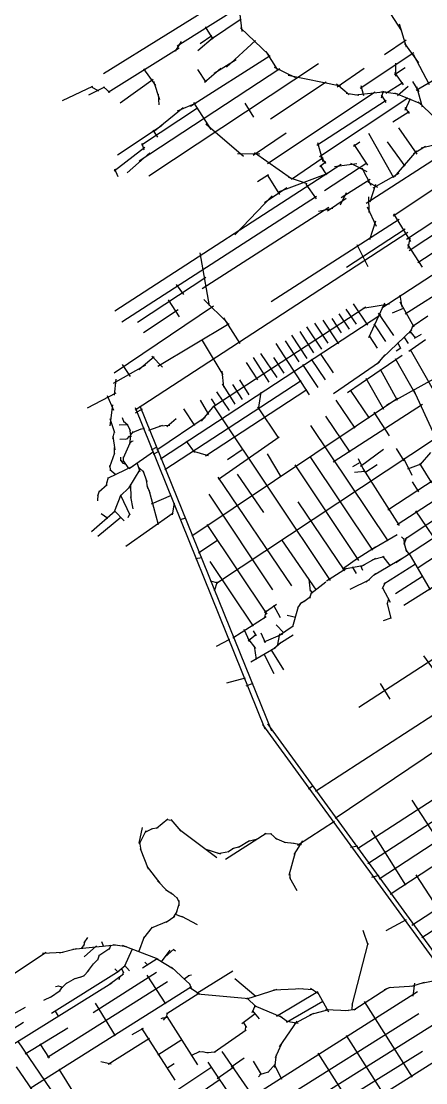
# Model space of a CAD drawing. Header units: inches. Extents: x 723427 to 759408, y 6910722 to 6968430.
# Drawn here: x 731654 to 733267, y 6948636 to 6952862 of the extents above; entities that cross this region are included whole.
import ezdxf

# ---------------------------------------------------------------- set-up
doc = ezdxf.new("R2010")
doc.units = ezdxf.units.IN
doc.header["$MEASUREMENT"] = 0

msp = doc.modelspace()

# ---------------------------------------------------------------- linework, layer by layer
for points in [[(731982.2, 6952654.3), (732479.4, 6952963.3)], [(732276.4, 6952764.9), (732528.4, 6952922.1)], [(732519.6, 6952944.7), (732534.3, 6952820.9)], [(732409.3, 6952789.9), (732531.1, 6952872.5)], [(733126.7, 6952892.4), (733170.3, 6952824.3)], [(732387.1, 6952840.3), (732418, 6952791.5)], [(732528.8, 6952835.5), (732641.1, 6952728.4)], [(733160.4, 6952851.4), (733188.9, 6952760.8)], [(732358.5, 6952746.2), (732420.4, 6952798.6)], [(732368, 6952774), (732414.1, 6952805.4)], [(732472.5, 6952679), (732588.9, 6952785.5)], [(733102.9, 6952729.7), (733188.9, 6952788.6)], [(732000.5, 6952579.9), (732284.3, 6952756.9)], [(732269.4, 6952742.7), (732293.2, 6952781.7)], [(733181.6, 6952774.1), (733237.4, 6952697.4)], [(732328.7, 6952523.7), (732646.2, 6952726.1)], [(732422.9, 6952655.2), (732511.2, 6952710.1)], [(732630, 6952741.9), (732675.2, 6952669.7)], [(733005.6, 6952596.1), (733219.3, 6952737.6)], [(733216.6, 6952731), (733280.1, 6952610)], [(732125.1, 6952306.2), (732685.5, 6952673.7)], [(732141.7, 6952673.2), (732189.7, 6952606.7)], [(732162.8, 6952247.4), (732839.5, 6952693.5)], [(732357.4, 6952670.1), (732389.8, 6952619.2)], [(732384.9, 6952619.8), (732449.7, 6952675)], [(732663.3, 6952680), (732747.8, 6952638.7)], [(732914.1, 6952601.8), (733021.3, 6952674.9)], [(733142.7, 6952649.8), (733184.3, 6952677.9)], [(733142.7, 6952658.4), (733176.7, 6952608.8)], [(733146, 6952695.8), (733146.3, 6952643.5)], [(732049.1, 6952537.3), (732179.8, 6952631.2)], [(732182.1, 6952623.6), (732205.2, 6952550.8)], [(732648.2, 6952473.7), (732870.5, 6952621.3)], [(732718.5, 6952647.8), (732927.2, 6952604.6)], [(733107.9, 6952576.1), (733176.1, 6952618.1)], [(733214.6, 6952622.1), (733239.6, 6952580.8)], [(733228.4, 6952588), (733308.6, 6952634.8)], [(731818.9, 6952547.2), (731940.3, 6952604.1)], [(731923.8, 6952569.7), (731987.9, 6952601.1)], [(731932.1, 6952602.8), (731962.8, 6952584.9)], [(731982, 6952601.4), (732007.5, 6952578.6)], [(732635.5, 6952296.2), (733064.9, 6952582)], [(732910.6, 6952612.9), (732962.2, 6952570.1)], [(732949.9, 6952576.5), (733000.7, 6952567.8)], [(732985.9, 6952568.8), (733108.7, 6952582.2)], [(733008.3, 6952606.7), (733018.2, 6952567)], [(733090.4, 6952557.9), (733098.7, 6952584.7)], [(733091.1, 6952582.8), (733155.7, 6952573.5)], [(733142.8, 6952576.7), (733245.4, 6952535.2)], [(733154.2, 6952567.2), (733196.6, 6952603.5)], [(733230, 6952602.2), (733252.3, 6952521.3)], [(732200.6, 6952572.3), (732203.3, 6952529)], [(732277.1, 6952505.4), (732353.7, 6952537.9)], [(732341, 6952539.1), (732410.9, 6952431.6)], [(732545.4, 6952535.6), (732580.7, 6952480.4)], [(732832.4, 6952368.4), (733108.6, 6952547.6)], [(732843, 6952324.4), (733195.9, 6952557.6)], [(733088.8, 6952569.1), (733107.9, 6952539.4)], [(733185.3, 6952508.9), (733205.5, 6952554.3)], [(733236.1, 6952541.5), (733328.9, 6952454.7)], [(732133.9, 6952369.7), (732357.7, 6952517.7)], [(732185.1, 6952426), (732299.4, 6952518.9)], [(733135.1, 6952462.3), (733200.2, 6952503)], [(733183, 6952519.5), (733200.5, 6952494.7)], [(732037.8, 6952330.8), (732216.8, 6952449)], [(732390.6, 6952454.6), (732541.1, 6952325.6)], [(732178.7, 6952428.8), (732197.8, 6952401.4)], [(732578.4, 6952328.8), (732710.1, 6952418.5)], [(733038.3, 6952416.3), (733138.9, 6952240.1)], [(733136.9, 6952087.6), (733619.5, 6952407.8)], [(733158.5, 6952438), (733231.5, 6952332.7)], [(732135.1, 6952376.4), (732143.4, 6952349.8)], [(732835.1, 6952379), (732856.6, 6952303.9)], [(732979.6, 6952365), (733004, 6952381.9)], [(732980.1, 6952371.9), (733035.2, 6952289.3)], [(733113.5, 6952382.5), (733183.3, 6952285.6)], [(733218.5, 6952335.4), (733266.2, 6952364.8)], [(733248.8, 6952357.8), (733352, 6952382.9)], [(732025.1, 6952266.5), (732147.4, 6952361.7)], [(732076.7, 6952258.9), (732167.2, 6952338.3)], [(732516.1, 6952336.3), (732605.3, 6952335.1)], [(732583.9, 6952340.3), (732731.2, 6952236.3)], [(732848.6, 6952323.1), (732867.2, 6952295.6)], [(733029.8, 6952138.3), (733354.3, 6952347.4)], [(733142, 6952242.7), (733231.6, 6952346.6)], [(732027.2, 6951709), (732929.7, 6952294)], [(732732, 6952233.5), (732857.8, 6952319.7)], [(732845.3, 6952283.7), (732868.2, 6952303.6)], [(732846.7, 6952289.3), (732871.1, 6952250.6)], [(732863.7, 6952187.9), (733032.4, 6952299)], [(732903.5, 6952284.7), (732992.2, 6952295.6)], [(732967, 6952296.9), (733031.9, 6952264.5)], [(733012, 6952279.4), (733047.7, 6952210.3)], [(732026.7, 6952274.4), (732040.2, 6952244.3)], [(732595.8, 6952224), (732640.7, 6952251.8)], [(732635.1, 6952251), (732683.5, 6952172)], [(732680.4, 6952183.1), (732878.4, 6952257.4)], [(732720.4, 6952241.9), (732793.5, 6952216.1)], [(733056.7, 6952199.7), (733161.2, 6952257.6)], [(732624.4, 6952140.7), (732712.9, 6952201)], [(732789, 6952213.7), (732830, 6952154.8)], [(732929.9, 6952160.1), (733045.8, 6952233.1)], [(733036.5, 6952223.5), (733075.2, 6952202)], [(733045.2, 6952142.8), (733068, 6952214.2)], [(732055, 6951666.1), (732832, 6952165.4)], [(732506.1, 6952011.7), (732654.6, 6952166.9)], [(732875.9, 6952107.2), (732950, 6952158)], [(732927.2, 6952131), (732951, 6952180.7)], [(733039.4, 6952163.9), (733039.9, 6952100.9)], [(733190.6, 6951995.4), (733446.7, 6952163.7)], [(732375.7, 6951797.9), (732880.7, 6952122.5)], [(732839.9, 6952105.6), (732896, 6952118.3)], [(733033.6, 6952123.7), (733069, 6952047)], [(733201.4, 6951950.1), (733462.6, 6952121.6)], [(732651.1, 6951746.9), (733161, 6952073.9)], [(733044.7, 6951993), (733067.5, 6952068.1)], [(733138.8, 6952096), (733206.5, 6951984.9)], [(733234.8, 6951902.5), (733490.4, 6952068.4)], [(732950.7, 6951883.4), (733184.8, 6952035.4)], [(732108.7, 6951316), (733194.9, 6952022)], [(733091.3, 6951721.8), (733544.9, 6952015.4)], [(733197.5, 6951957.9), (733204.2, 6951999.2)], [(732366.2, 6951940.8), (732403.4, 6951729.2)], [(732992, 6951973.9), (733036.4, 6951886.6)], [(733194.3, 6951974), (733252.2, 6951883.5)], [(732117.7, 6951663.7), (732390, 6951843.1)], [(732272.6, 6951814), (732301, 6951775)], [(733184.4, 6951697.1), (733369.3, 6951814.6)], [(733164.1, 6951771.7), (733171.4, 6951723.6)], [(732024.9, 6951462.9), (732420.4, 6951729.9)], [(732240.1, 6951753.2), (732284.1, 6951685.4)], [(732382.7, 6951755.2), (732477.2, 6951661.6)], [(732977.4, 6951737.7), (733034.5, 6951652.7)], [(733015.7, 6951720.4), (733122.3, 6951738)], [(733040.5, 6951602.9), (733103.3, 6951741.9)], [(733163.6, 6951745.8), (733220.1, 6951645.3)], [(732141.6, 6951622.6), (732279.8, 6951714.5)], [(732210.2, 6951119.9), (733087.4, 6951694.7)], [(732418.9, 6951327.2), (733027.9, 6951725.2)], [(732921, 6951698.1), (732961.6, 6951635.9)], [(732948.7, 6951716.6), (732989.5, 6951656.2)], [(733077.3, 6951700.2), (733138, 6951611.7)], [(733134.3, 6951701.7), (733178.2, 6951720.3)], [(733212.6, 6951647.5), (733275.5, 6951689.4)], [(732199, 6951489), (732483.9, 6951659.2)], [(732460.5, 6951682.1), (732525.6, 6951579.5)], [(732792.1, 6951646.4), (732851.7, 6951556.6)], [(732823.6, 6951659.8), (732876.2, 6951580.2)], [(732856.5, 6951672.1), (732919.8, 6951578.7)], [(732892.5, 6951678.5), (732930.2, 6951621.8)], [(733059.7, 6951657.9), (733105.9, 6951588)], [(733112.1, 6951335.8), (733722.1, 6951671.8)], [(733203.6, 6951621.1), (733218.2, 6951653.7)], [(732732.2, 6951613.1), (732793.4, 6951519.8)], [(732764.8, 6951627.4), (732819.7, 6951542.6)], [(733041.7, 6951610.6), (733073.1, 6951560.5)], [(733094.1, 6951522.7), (733211.9, 6951633.6)], [(733180.1, 6951606.6), (733196.4, 6951579.8)], [(733202.1, 6951629.6), (733225.9, 6951600.2)], [(733222.6, 6951600.9), (733250.5, 6951616.7)], [(732375.4, 6951590.9), (732458.6, 6951454.4)], [(732669.9, 6951579.9), (732802.5, 6951375.3)], [(732706.8, 6951590.1), (732761.5, 6951506.1)], [(733148.7, 6951550), (733167.5, 6951561.8)], [(733154.7, 6951583.8), (733166.4, 6951560.3)], [(733199.9, 6951549.1), (733265.5, 6951595.7)], [(732123.4, 6951475.3), (732183.9, 6951528.2)], [(732174.5, 6951528.7), (732217.5, 6951485.1)], [(732432.8, 6950624.7), (733785.7, 6951519.9)], [(732578.7, 6951524.2), (732641.8, 6951425.3)], [(732608.9, 6951539.4), (732673, 6951443.7)], [(732659.7, 6951523.9), (732701.9, 6951461.1)], [(732810.6, 6951517.1), (732866.4, 6951434.2)], [(732846.3, 6951539.7), (732898.5, 6951463.1)], [(732954.5, 6951383.9), (733172.3, 6951533.6)], [(733075.2, 6951498.8), (733105.1, 6951534.4)], [(733145.5, 6951519.5), (733228.1, 6951372.7)], [(733205.3, 6951555.5), (733343.7, 6951311.2)], [(732021.7, 6951421.6), (732150.7, 6951495)], [(732056.8, 6951495.6), (732089.2, 6951447.4)], [(732551.4, 6951503.9), (732596.4, 6951435.4)], [(732775.2, 6951495.5), (732836.5, 6951404.7)], [(732899.7, 6951380.3), (733082.7, 6951506)], [(733084.8, 6951477.2), (733152.6, 6951354.2)], [(733116.4, 6950917.4), (733990.7, 6951489.7)], [(732026.4, 6951373.9), (732032.3, 6951437.4)], [(732454.4, 6951469.6), (732461.4, 6951405.4)], [(732525.2, 6951434.7), (732562.4, 6951374.7)], [(733028.3, 6951440.8), (733097.9, 6951317.7)], [(732227.5, 6951077.5), (732770.1, 6951431.7)], [(732388.7, 6951131.9), (732792.6, 6951396.1)], [(732455.5, 6951418.3), (732506.4, 6951337.6)], [(732496.3, 6951416), (732535.8, 6951356.4)], [(732965.5, 6951394), (733041, 6951281.8)], [(733216.6, 6951397.3), (733302.8, 6951210.3)], [(731918.7, 6951323.3), (732033.5, 6951383.1)], [(731996.4, 6951372.5), (732022.4, 6951313.8)], [(732335, 6950813.2), (733154.2, 6951362.3)], [(732367.1, 6951353.7), (732400.7, 6951297.4)], [(732411, 6951359.5), (732428.5, 6951332.3)], [(732433, 6951387.3), (732483.3, 6951312.4)], [(732599.9, 6951316.1), (732610.5, 6951385.2)], [(732908.4, 6951354), (732983.8, 6951242.6)], [(732009, 6951251.8), (732020.3, 6951334.9)], [(732109.3, 6951324.7), (732626, 6950045.5)], [(732110.5, 6951304), (732138.3, 6951319.2)], [(732127.6, 6951331.5), (732652.3, 6950037.2)], [(732301, 6951319.5), (732344.8, 6951252.5)], [(732372.5, 6951270.1), (732424, 6951331.5)], [(732421.5, 6951331.5), (732886.1, 6950635.7)], [(732596.5, 6951327.7), (732680.5, 6951203.1)], [(732897.6, 6951108.4), (733254.6, 6951338)], [(733060, 6951306.4), (733121.6, 6951212.4)], [(732007.4, 6951280.4), (732025.8, 6951224.7)], [(732056.9, 6951284.6), (732063.9, 6951266.5)], [(732061.8, 6951270), (732078.8, 6951255.6)], [(732195, 6951155.9), (732387.9, 6951285.5)], [(732235.1, 6951248.9), (732271.9, 6951280.6)], [(732867.3, 6951289.6), (732964.8, 6951146.4)], [(733185.1, 6950801.8), (733904, 6951276.7)], [(732019.3, 6951201.8), (732025.8, 6951227.4)], [(732044.9, 6951255), (732077.8, 6951256.7)], [(732076.5, 6951258.3), (732088.5, 6951232.7)], [(732086.2, 6951238.6), (732091.6, 6951207.4)], [(732090, 6951213.9), (732102.1, 6951229.3)], [(732098.4, 6951225.5), (732132.5, 6951240.2)], [(732128, 6951238.4), (732146.2, 6951242.7)], [(732163.5, 6951234.6), (732219.2, 6951253.9)], [(732205.5, 6951251), (732246.2, 6951254.7)], [(732807, 6951252.9), (733116, 6950793.2)], [(733147.4, 6950707.7), (733939.2, 6951225.7)], [(733232.5, 6950684.5), (734060.6, 6951228.3)], [(732019, 6951210.7), (732027.5, 6951155.6)], [(732047.8, 6951198.8), (732073.8, 6951199.5)], [(732061.8, 6951124.8), (732088.3, 6951183.7)], [(732070.4, 6951199.2), (732079.1, 6951201.7)], [(732076.4, 6951199.7), (732086.4, 6951211.1)], [(732084.5, 6951209.5), (732091.4, 6951213.8)], [(732086.6, 6951183.4), (732095.5, 6951191.1)], [(732086.8, 6951177.4), (732091.3, 6951212.6)], [(732093.7, 6951190), (732101.1, 6951192)], [(732311.5, 6951190.8), (732345.3, 6951146)], [(732440.9, 6951039.1), (732682.6, 6951208.4)], [(733153.1, 6950858.3), (733679.3, 6951200.2)], [(732007.2, 6951088.7), (732027.2, 6951143.6)], [(732026.5, 6951140.3), (732026.8, 6951166)], [(732084.7, 6951081.8), (732182.3, 6951149.9)], [(732174.1, 6951156.5), (732196.3, 6951168.4)], [(732181.5, 6951139.3), (732203.5, 6951150.7)], [(732336.5, 6951151.6), (732399.6, 6951133.3)], [(732477, 6951118.2), (732539.5, 6951160.5)], [(732634.4, 6951140.3), (732689.7, 6951048.2)], [(733006.4, 6951091.4), (733098.5, 6951158.6)], [(733148.4, 6951161), (733180.1, 6951112.3)], [(733245.9, 6951098), (733286.7, 6951145.5)], [(732050.2, 6951114.7), (732060.1, 6951103.3)], [(732051, 6951111.7), (732051.5, 6951127.2)], [(732057.4, 6951104.8), (732071.4, 6951099.1)], [(732060, 6951115.3), (732081.7, 6951081.6)], [(732062.5, 6951108.7), (732062.5, 6951128.6)], [(732115.8, 6951105.6), (732127.4, 6951069.3)], [(732744.9, 6951096.4), (732998.7, 6950716.1)], [(732805.3, 6951129.8), (733055.2, 6950757.1)], [(732976.4, 6951090), (733007.5, 6951107.3)], [(732998, 6951121.6), (733021.4, 6951071.7)], [(733024.4, 6951066.3), (733073.9, 6951097.3)], [(733178.3, 6951123.5), (733211.8, 6951054.7)], [(733194.9, 6951080), (733248.9, 6951100.2)], [(733242.1, 6951101.5), (733289.8, 6951024.4)], [(731999.7, 6951043.9), (732101.7, 6951092.7)], [(732006.8, 6951093.2), (732010.9, 6951074.2)], [(732007.7, 6951078.3), (732031.5, 6951057.7)], [(732083.3, 6951003.7), (732128.5, 6951077.2)], [(732121.4, 6951086.7), (732143.6, 6951067.5)], [(732138.8, 6951074), (732154.6, 6951029.6)], [(732514.6, 6951059.3), (732619.7, 6950906.4)], [(732982.3, 6951067.7), (733024.2, 6951070.7)], [(733015.7, 6951081.8), (733161, 6950854.3)], [(731963.4, 6950988.8), (731996.7, 6951018.3)], [(731994.9, 6951014.8), (731996.4, 6951030.5)], [(731995.2, 6951023), (732002.4, 6951047.8)], [(732090.6, 6951019.3), (732091.1, 6950962.3)], [(732151.7, 6951041.4), (732158.3, 6951002.6)], [(732155.1, 6951013.9), (732167, 6950985.3)], [(732438.5, 6951047.6), (732731.3, 6950614.4)], [(733212.7, 6951029.3), (733237.6, 6950989.3)], [(731959.7, 6950972.6), (731966.6, 6950992.8)], [(731959.8, 6950953.1), (731961.1, 6950978.7)], [(732026.5, 6950910.2), (732052.8, 6950977.8)], [(732047.2, 6950970.1), (732085.9, 6951006.8)], [(732050, 6950975.2), (732087.4, 6950897)], [(732090.4, 6950969.3), (732098.8, 6950921.2)], [(732163.6, 6950996.2), (732200.9, 6950859.1)], [(732173.4, 6950940.7), (732253.4, 6950975.5)], [(732402.1, 6950980.1), (732656.5, 6950598.9)], [(732257.3, 6950897.6), (732266, 6950943.3)], [(732757.4, 6950948.9), (732943.2, 6950674.7)], [(731935, 6950831.1), (732028.7, 6950913.4)], [(731959.7, 6950812.6), (732051.8, 6950887.6)], [(731973.2, 6950903.1), (731999.3, 6950884.3)], [(732025.9, 6950913), (732065.3, 6950873.4)], [(732071.5, 6950772.4), (732260.5, 6950904.7)], [(732080.3, 6950887.3), (732087.4, 6950901.2)], [(732287.6, 6950878.5), (732311.6, 6950886)], [(733226.4, 6950913.2), (733341.3, 6950743.9)], [(732394.4, 6950858.5), (732633, 6950501.2)], [(733047.7, 6950758.6), (733153.3, 6950819.4)], [(733170.8, 6950809.7), (733181.3, 6950799.3)], [(733178.8, 6950803.9), (733182.1, 6950778.4)], [(733180.4, 6950779.9), (733191.1, 6950808.7)], [(732361, 6950746.4), (732438.6, 6950797.7)], [(732691.6, 6950797.8), (732829.9, 6950597)], [(732987.1, 6950719.7), (733066.9, 6950770)], [(733179.8, 6950787.8), (733190.7, 6950751.2)], [(733186.8, 6950759.3), (733200.6, 6950738.9)], [(732349.3, 6950723.9), (732374.7, 6950727.9)], [(732935.5, 6950682.1), (732998.9, 6950727.7)], [(733010.2, 6950693.4), (733067.6, 6950725.2)], [(733054.8, 6950720.1), (733100.8, 6950731.4)], [(733058.3, 6950656.9), (733182.4, 6950729.7)], [(733094, 6950733.3), (733125.7, 6950694.4)], [(733199.2, 6950744.8), (733284.2, 6950598.8)], [(732406.2, 6950710.9), (732578.6, 6950454.1)], [(732871.1, 6950634.1), (732951.5, 6950685.6)], [(732936.4, 6950681.1), (733021.5, 6950697.2)], [(732974.1, 6950689.9), (732989.9, 6950664.2)], [(733006.7, 6950696.1), (733014.6, 6950677.3)], [(733099.3, 6950623.1), (733226.1, 6950702.2)], [(732407.8, 6950634.1), (732438.6, 6950626)], [(732424.5, 6950594.4), (732437.2, 6950631.4)], [(732800.6, 6950641.7), (732806.6, 6950593.8)], [(732808.3, 6950584.1), (732869.2, 6950631.1)], [(732965.1, 6950601.5), (733043.5, 6950639.7)], [(733030, 6950629.6), (733067.3, 6950664.1)], [(733094.9, 6950604.2), (733106.9, 6950629.6)], [(733146, 6950584.6), (733254.2, 6950653.2)], [(732804.5, 6950598.6), (732813.7, 6950586.6)], [(732804.5, 6950565.5), (732811.2, 6950587.9)], [(733094.9, 6950606.8), (733124.5, 6950550.1)], [(733180.1, 6950538.1), (733308.4, 6950618.5)], [(732757.2, 6950527.3), (732772.8, 6950549.4)], [(732766.8, 6950544.6), (732789.9, 6950559)], [(732780.7, 6950552.5), (732807.4, 6950572.1)], [(733112.9, 6950541.1), (733119.7, 6950563)], [(732623.8, 6950508), (732671.4, 6950541.7)], [(732624.6, 6950485.1), (732631.9, 6950516.6)], [(732659.7, 6950538), (732687.3, 6950488.8)], [(732736.5, 6950453.4), (732760.1, 6950532.9)], [(733113.5, 6950544.6), (733127.1, 6950485.2)], [(732497.6, 6950407.8), (732630.4, 6950493.2)], [(732714, 6950498.4), (732749.2, 6950489.7)], [(733099, 6950476.6), (733128.6, 6950487.6)], [(732541.6, 6950441.6), (732564.3, 6950392.5)], [(732558.7, 6950396.1), (732589.9, 6950421.3)], [(732579.1, 6950435), (732591.2, 6950415.7)], [(732609.2, 6950427.7), (732626.8, 6950389.3)], [(732623.2, 6950391.5), (732697.1, 6950423.9)], [(732670.4, 6950459.7), (732701.6, 6950426.9)], [(732675.6, 6950374.3), (732684.8, 6950423.4)], [(732680.5, 6950415.3), (732737.8, 6950455.8)], [(732681.3, 6950383.3), (732738.6, 6950419.8)], [(732999.8, 6950131.3), (733469.4, 6950435.1)], [(732432.6, 6950375), (732486.5, 6950402)], [(732557.4, 6950405.4), (732588.1, 6950365.7)], [(732661.9, 6950364.9), (732691.2, 6950390.3)], [(732569.8, 6950311.9), (732667.8, 6950369.1)], [(732583, 6950374.4), (732590.8, 6950321.2)], [(732621.4, 6950344.3), (732661.9, 6950265.7)], [(732649.9, 6950361), (732700.3, 6950280.3)], [(733258.6, 6950336.4), (733300.1, 6950278.1)], [(732827.3, 6949796.8), (733582.2, 6950286.1)], [(732474.7, 6950228.4), (732548.8, 6950247.8)], [(732551.4, 6950216.6), (732579.6, 6950226.8)], [(733085.9, 6950225.2), (733123.7, 6950164.1)], [(732616.7, 6950062.6), (734804, 6947059.2)], [(732635.8, 6950064.9), (734820.9, 6947067.2)], [(732905.4, 6949689.8), (733318.1, 6949966.5)], [(733211.5, 6949264.1), (734328.8, 6949990.1)], [(732995, 6949568.9), (733579.8, 6949947.3)], [(733035.8, 6949508.6), (733620, 6949886.9)], [(733251.2, 6949214.4), (734310.3, 6949896.4)], [(733081.8, 6949448.3), (733661.3, 6949827.1)], [(732799, 6949806.1), (732818, 6949820.2)], [(733125.2, 6949387.4), (733700.9, 6949764.2)], [(733212, 6949761.5), (733439.5, 6949410.7)], [(732194.2, 6949649.6), (732238.4, 6949686.6)], [(732234.3, 6949684.6), (732253.9, 6949682.4)], [(732250.5, 6949684.1), (732291.2, 6949637.9)], [(732755.6, 6949582.3), (732903.5, 6949677.7)], [(732125.2, 6949590), (732138.2, 6949652.1)], [(732125.7, 6949586.9), (732152.9, 6949641)], [(732148.2, 6949633.4), (732177.7, 6949648.5)], [(732172.6, 6949646.8), (732200.8, 6949652.5)], [(732284.8, 6949644), (732434.1, 6949533.2)], [(732469.3, 6949526.7), (732630.7, 6949630.6)], [(732623.9, 6949628.2), (732653.6, 6949627.5)], [(732648.4, 6949629), (732674.5, 6949605.4)], [(733049.5, 6949640.4), (733186.6, 6949422.9)], [(732125.7, 6949593.5), (732130.9, 6949562.7)], [(732496, 6949568.6), (732526.2, 6949577.5)], [(732520.9, 6949574.9), (732564.4, 6949601.4)], [(732558.6, 6949598.5), (732596.3, 6949607.1)], [(732666.6, 6949610), (732708.5, 6949592.7)], [(732702.6, 6949594.4), (732742.3, 6949590.6)], [(732732.1, 6949591.7), (732771.9, 6949584.5)], [(732743, 6949544.4), (732776.6, 6949600)], [(732967.3, 6949574.4), (732995.9, 6949579.3)], [(732128.8, 6949568.4), (732161.1, 6949488.4)], [(732385.8, 6949567.4), (732448.8, 6949547.3)], [(732438.7, 6949549.2), (732481.8, 6949556.9)], [(732477.5, 6949555.3), (732500.6, 6949570.4)], [(732722, 6949462.7), (732747.1, 6949553.8)], [(732156.7, 6949495.5), (732206.6, 6949430.3)], [(732723.4, 6949472.4), (732726.3, 6949446.2)], [(732724.1, 6949453.1), (732753.1, 6949402.1)], [(733052.4, 6949455.3), (733081, 6949462.8)], [(733226.8, 6949463.6), (733316.8, 6949327.6)], [(732197.8, 6949440.6), (732235, 6949402.1)], [(732229.6, 6949406), (732259.3, 6949387.4)], [(732252.5, 6949392.3), (732276.6, 6949371.8)], [(732273.5, 6949375.6), (732283, 6949358.1)], [(732282.2, 6949362.3), (732282.9, 6949341.3)], [(732272.7, 6949310.5), (732284.1, 6949347.1)], [(732173.9, 6949252.9), (732241.5, 6949280.7)], [(732232.7, 6949276.3), (732266.8, 6949300)], [(732262.7, 6949296.5), (732276.6, 6949317.9)], [(732269.3, 6949307.6), (732285.6, 6949300.5)], [(732281.9, 6949301.6), (732297.7, 6949297.4)], [(732293.9, 6949299.1), (732355.5, 6949267)], [(733109.4, 6949242.8), (733190.3, 6949286.9)], [(732143.1, 6949211.9), (732177.5, 6949255.6)], [(733016.2, 6949243.7), (733036.4, 6949185.9)], [(731904.6, 6949181.8), (731907.5, 6949196.4)], [(731906, 6949193.1), (731920.4, 6949214)], [(731975.1, 6949198.6), (731982.1, 6949178.9)], [(732122.9, 6949157.4), (732146.5, 6949218.1)], [(731290.4, 6948849.8), (731753.9, 6949156.8)], [(731738.9, 6949151.8), (731821.3, 6949156.4)], [(731807.5, 6949154), (731874.2, 6949170.5)], [(731860.3, 6949168.3), (732030.5, 6949185.6)], [(731895.2, 6949170.3), (731906.4, 6949186.4)], [(731904.8, 6949137.7), (731954.9, 6949181.4)], [(731964.2, 6949142.5), (732008.2, 6949171.7)], [(732005.1, 6949166.9), (732013.5, 6949185.5)], [(732021, 6949186.8), (732074.3, 6949178.6)], [(732056.6, 6949183.9), (732199.4, 6949129.1)], [(732066.5, 6949099.4), (732098.5, 6949169.9)], [(732213.5, 6949117.2), (732248.6, 6949163.7)], [(732227.8, 6949137), (732262.5, 6949167.9)], [(732260.3, 6949167.6), (732269.8, 6949161.1)], [(732973.2, 6948945.4), (733037.1, 6949192.1)], [(731918.8, 6949077.3), (731943.1, 6949110.4)], [(731937.9, 6949104.8), (731961.8, 6949128)], [(731959.7, 6949125.4), (731967, 6949145.5)], [(732137.9, 6949094.4), (732196.2, 6949131.3)], [(732147.8, 6949116.2), (732158.4, 6949105.7)], [(732194.1, 6949131.2), (732261.9, 6949089.8)], [(731775.6, 6948913.2), (732044.7, 6949081.6)], [(731902.6, 6949061.1), (731923.7, 6949083.1)], [(731941.1, 6948915.5), (732194.2, 6949076.5)], [(732007, 6949028.7), (732061.8, 6949069.8)], [(732028.2, 6949089.8), (732040.2, 6949077.3)], [(732037.3, 6949076), (732069.2, 6949102.7)], [(732054.3, 6949091.1), (732062.8, 6949074)], [(732059.4, 6949066.9), (732062.8, 6949076.5)], [(732066.8, 6949103.9), (732085.5, 6949082.1)], [(732254, 6949096.9), (732328, 6949027.1)], [(732355, 6948993.5), (732498.2, 6949082.3)], [(731564.5, 6948754.2), (732015, 6949034.1)], [(731758.9, 6948737.8), (732237.8, 6949039.9)], [(731817.9, 6949015.9), (731836.8, 6949033.6)], [(731834, 6949031.6), (731870.4, 6949052.2)], [(731865.8, 6949050.6), (731892.3, 6949057.7)], [(731889.1, 6949056.5), (731906.1, 6949064)], [(732044.5, 6949047.6), (732048.3, 6949060.9)], [(732155.4, 6949064.1), (732229.5, 6948951.2)], [(732302.7, 6949049), (732322.8, 6949063.9)], [(732320, 6949062.7), (732332.7, 6949065.7)], [(732325.3, 6949030.3), (732333.8, 6949009.4)], [(732506, 6949051.4), (732589.1, 6948981.2)], [(733211, 6949020.6), (733262, 6949036.2)], [(733216.6, 6948981.3), (733223, 6949033.1)], [(733250, 6949033), (733377.4, 6949058.5)], [(731689.5, 6948614.7), (732332.6, 6949019.2)], [(731771.3, 6948977.6), (731809.5, 6949003.3)], [(731790.5, 6949019), (731805, 6949022.4)], [(731802.4, 6949022.7), (731820, 6949016.8)], [(731807.9, 6949001.9), (731819.4, 6949017.8)], [(732235.2, 6948912.3), (732363.1, 6948993.6)], [(732325.7, 6949017), (732365.9, 6948988.5)], [(732357.2, 6948990.9), (732561.9, 6948972.3)], [(732491.7, 6948528.9), (733234, 6949000)], [(732554.4, 6948970.9), (732675.2, 6949008.7)], [(732660.5, 6949006.6), (732777.1, 6949011.4)], [(732672.2, 6948902), (732836.5, 6949000)], [(732759.6, 6949011.8), (732817.9, 6949007.8)], [(732807.1, 6949012.4), (732840.1, 6948992.2)], [(732833.6, 6948999.9), (732878.7, 6948919.2)], [(732980.6, 6948926), (733112.4, 6949011.9)], [(733103, 6949007), (733127, 6949017.2)], [(733119.2, 6949015.3), (733222.1, 6949022.3)], [(731744.4, 6948964.7), (731775.2, 6948979.8)], [(731948.6, 6948953), (732028.8, 6948822.9)], [(732381.5, 6948293.9), (733429.3, 6948950.9)], [(732554.3, 6948974.3), (732591.1, 6948939.1)], [(732575.6, 6948915.9), (732588.2, 6948945.2)], [(732583.1, 6948944.2), (732693.9, 6948897.1)], [(732711.8, 6948877.9), (732856.6, 6948961.7)], [(732973.4, 6948925.6), (732974.6, 6948953.1)], [(733021.6, 6948960.1), (733213.2, 6948658.9)], [(731624.1, 6948911.1), (731671.7, 6948937.3)], [(731787.9, 6948922.4), (731803.1, 6948900.7)], [(732217.9, 6948894.7), (732236.4, 6948897.6)], [(732222.1, 6948886.1), (732231.8, 6948899)], [(732234.3, 6948896.3), (732236.8, 6948914.4)], [(732234.3, 6948899.6), (732357, 6948707.4)], [(732533.2, 6948871.6), (732587.3, 6948912)], [(732576.5, 6948922.3), (732603.3, 6948891.3)], [(732685.2, 6948564.7), (733239.3, 6948911.9)], [(732685.3, 6948902.5), (732715.4, 6948879.9)], [(732744.3, 6948872.3), (732820.2, 6948913.2)], [(732805.7, 6948907.9), (732880.5, 6948928)], [(732867.2, 6948927.5), (732959.1, 6948924.2)], [(732947.2, 6948923.9), (732988.7, 6948929.1)], [(731583.4, 6948827.5), (731663.9, 6948877.3)], [(731669.9, 6948751), (731839.8, 6948855.6)], [(732212.4, 6948891.8), (732219.9, 6948895.2)], [(732539.5, 6948877.3), (732552.3, 6948856.3)], [(732548.9, 6948844), (732550.3, 6948862.8)], [(732684.2, 6948778.9), (732754.9, 6948881.8)], [(732712.6, 6948880.9), (732758.2, 6948874.2)], [(732000.6, 6948711), (732165.7, 6948814.2)], [(732097.2, 6948828.1), (732141.3, 6948853.3)], [(732133.9, 6948853.9), (732267.4, 6948646.8)], [(732423, 6948758.5), (732551.6, 6948847.3)], [(732642.3, 6948305.5), (733503.3, 6948848.2)], [(732950.3, 6948824.7), (733170.5, 6948478.1)], [(731639.5, 6948803.6), (731883, 6948446.5)], [(731728.1, 6948790.7), (731766, 6948733.8)], [(732199.1, 6948747.2), (732294.4, 6948808.1)], [(732667.5, 6948736.7), (732691.7, 6948790.1)], [(732331.7, 6948744.2), (732368.2, 6948762.5)], [(732362, 6948760.2), (732383.9, 6948760)], [(732376.2, 6948760.5), (732400, 6948756.1)], [(732394.5, 6948756.5), (732429.3, 6948760.1)], [(732415.8, 6948242), (733254.2, 6948761.9)], [(732454.6, 6948761.3), (732581.6, 6948575.8)], [(732491.6, 6948699.5), (732542.9, 6948735.1)], [(732665.4, 6948697.7), (732671.4, 6948748.5)], [(732836.7, 6948754.1), (733078.2, 6948374.3)], [(731634.2, 6948699.1), (731877.7, 6948346)], [(731804.8, 6948689.8), (731933.6, 6948483.6)], [(731971.5, 6948720.5), (732012.9, 6948711.5)], [(732235, 6948694.7), (732263.5, 6948713.6)], [(732239.5, 6948582.8), (732414.1, 6948700.2)], [(732398.4, 6948718), (732502.8, 6948561.9)], [(732434.9, 6948653.7), (732501.3, 6948699.5)], [(732578.5, 6948722.6), (732610.7, 6948668.9)], [(732637.2, 6948676.9), (732667.7, 6948712.3)], [(732665.4, 6948704.6), (732692.6, 6948650.8)], [(732270.2, 6948530), (732447.3, 6948650.3)], [(732599.9, 6948659.3), (732610.9, 6948672.5)], [(732605.6, 6948668.9), (732640.8, 6948679.7)]]:
    msp.add_lwpolyline(points)

doc.saveas('drawing.dxf')
